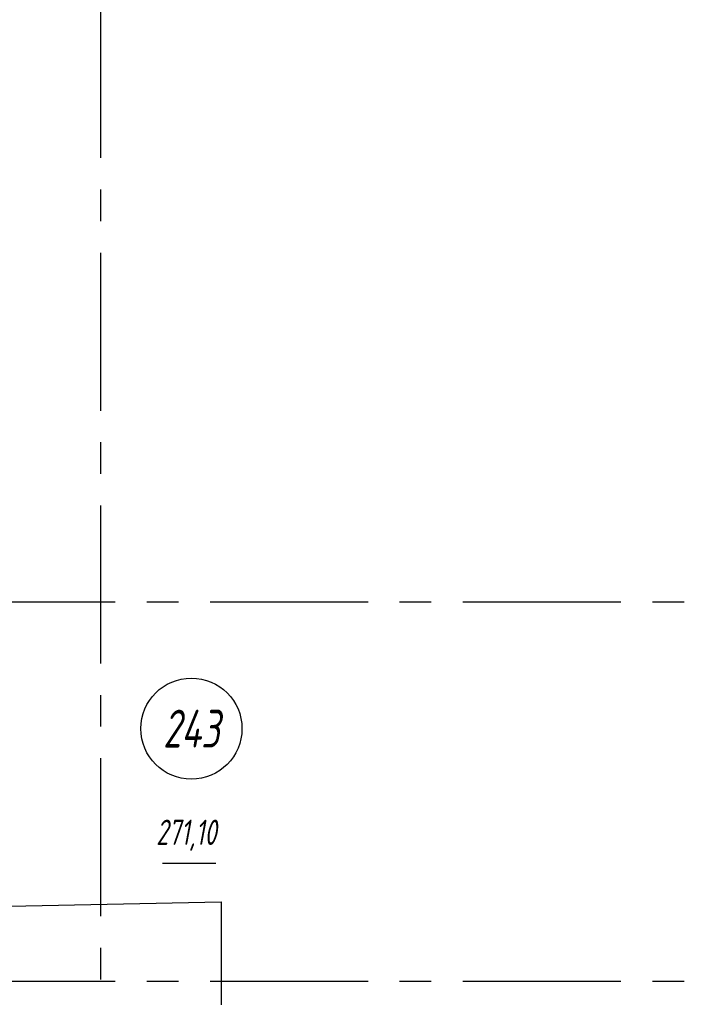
# Model space of a CAD drawing. Header units: millimetres. Extents: x 0 to 627661, y -95767 to 300888.
# Drawn here: x 507639 to 513072, y 32522 to 40259 of the extents above; entities that cross this region are included whole.
import ezdxf
from ezdxf.enums import TextEntityAlignment as Align

# ---------------------------------------------------------------- set-up
doc = ezdxf.new("R2010")
doc.units = ezdxf.units.MM
doc.linetypes.add('CENTER', pattern=[2, 1.25, -0.25, 0.25, -0.25])
for name, color, linetype, lineweight in [('_TEXT', 7, 'Continuous', 30), ('АР_Маркер экспликации', 239, 'Continuous', 13), ('АР_Номер помещения', 250, 'Continuous', 9), ('АР_Оси', 7, 'Continuous', 25), ('АР_Подоконники', 163, 'Continuous', 9), ('АР_Сущ Несущая стена', 250, 'Continuous', 50)]:
    doc.layers.add(name, color=color, linetype=linetype, lineweight=lineweight)
doc.layers.add('АР_Помещения_площадь', color=19, linetype='Continuous', lineweight=9, plot=False)
doc.styles.add('ISOCPEUR', font='', dxfattribs={"height": 250})
doc.styles.get("Standard").update_dxf_attribs({"font": 'GOST.TTF'})
doc.styles.get('ISOCPEUR').set_extended_font_data('ISOCPEUR', italic=True)

# ---------------------------------------------------------------- blocks, each defined once
blk = doc.blocks.new('*U89')
at = {"layer": 'АР_Номер помещения', "color": 7}
blk.add_circle((-517.6, 1402.8), 400, dxfattribs=at)
at = {"layer": 'АР_Помещения_площадь', "color": 7}
blk.add_line((-323.4, 336.1), (-745.7, 336.1), dxfattribs=at)
at = {"color": 7, "style": 'ISOCPEUR', "width": 0.7, "flags": 1}
blk.add_attdef('КАТЕГОРИЯ', (-499.2, -2092.2), '', height=250, dxfattribs=at)
at = {"layer": 'АР_Номер помещения', "color": 7, "style": 'ISOCPEUR', "width": 0.7}
blk.add_attdef('НОМЕР_ПОМЕЩЕНИЯ', text='', height=300, dxfattribs=at).set_placement((-517.6, 1402.8), align=Align.MIDDLE_CENTER)
at = {"layer": 'АР_Помещения_площадь', "color": 7, "lineweight": 30, "width": 0.7, "flags": 104}
blk.add_attdef('ИМЯ_ПОМЕЩЕНИЯ', text='', height=100, dxfattribs=at).set_placement((157.6, 1217.1), align=Align.MIDDLE_CENTER)
at = {"layer": 'АР_Помещения_площадь', "color": 7, "style": 'ISOCPEUR', "width": 0.7}
blk.add_attdef('ПЛОЩАДЬ_ПОМЕЩЕНИЯ', text='', height=200, dxfattribs=at).set_placement((-318.5, 582.6), align=Align.MIDDLE_RIGHT)

msp = doc.modelspace()

# ---------------------------------------------------------------- linework, layer by layer
at = {"layer": '_TEXT', "color": 1, "lineweight": 9, "ltscale": 500}
msp.add_lwpolyline([(488879.7, 32861.6), (509234.2, 33276.9), (509234.2, -3143.1), (488879.7, -3558.4)], close=True, dxfattribs=at)
at = {"layer": 'АР_Оси', "linetype": 'CENTER', "lineweight": 9, "ltscale": 1000}
for p, q in [((508278.9, 54414.1), (508278.9, -1318.3)), ((481145.2, 35651.6), (564323.6, 35651.6)), ((481145.2, 32651.6), (564323.6, 32651.6))]:
    msp.add_line(p, q, dxfattribs=at)
at = {"layer": 'АР_Подоконники', "lineweight": 9, "ltscale": 100}
for centre, radius, start, end in [((508407.5, 35529.5), 8924.1, 271.10883, 356.40396), ((508397.1, 35541.8), 8940.2, 271.69125, 356.32908)]:
    msp.add_arc(centre, radius, start, end, dxfattribs=at)
at = {"layer": 'АР_Сущ Несущая стена', "lineweight": 9, "ltscale": 100}
for centre, radius, start, end in [((508388.8, 35553.5), 9144.3, 272.82064, 356.28873), ((508396.5, 35535.5), 9778.7, 272.59255, 356.63539)]:
    msp.add_arc(centre, radius, start, end, dxfattribs=at)

# ---------------------------------------------------------------- block references
at = {"layer": 'АР_Маркер экспликации', "lineweight": 9}
ref = msp.add_blockref('*U89', (509515.8, 33245.7), dxfattribs=at)
ref.add_attrib('НОМЕР_ПОМЕЩЕНИЯ', '243', dxfattribs={"layer": 'АР_Номер помещения', "color": 7, "height": 300, "style": 'ISOCPEUR', "width": 0.7}).set_placement((508998.2, 34648.5), align=Align.MIDDLE_CENTER)
ref.add_attrib('ПЛОЩАДЬ_ПОМЕЩЕНИЯ', '271,10', dxfattribs={"layer": 'АР_Помещения_площадь', "color": 7, "height": 200, "style": 'ISOCPEUR', "width": 0.7}).set_placement((509197.3, 33828.3), align=Align.MIDDLE_RIGHT)

doc.saveas('drawing.dxf')
